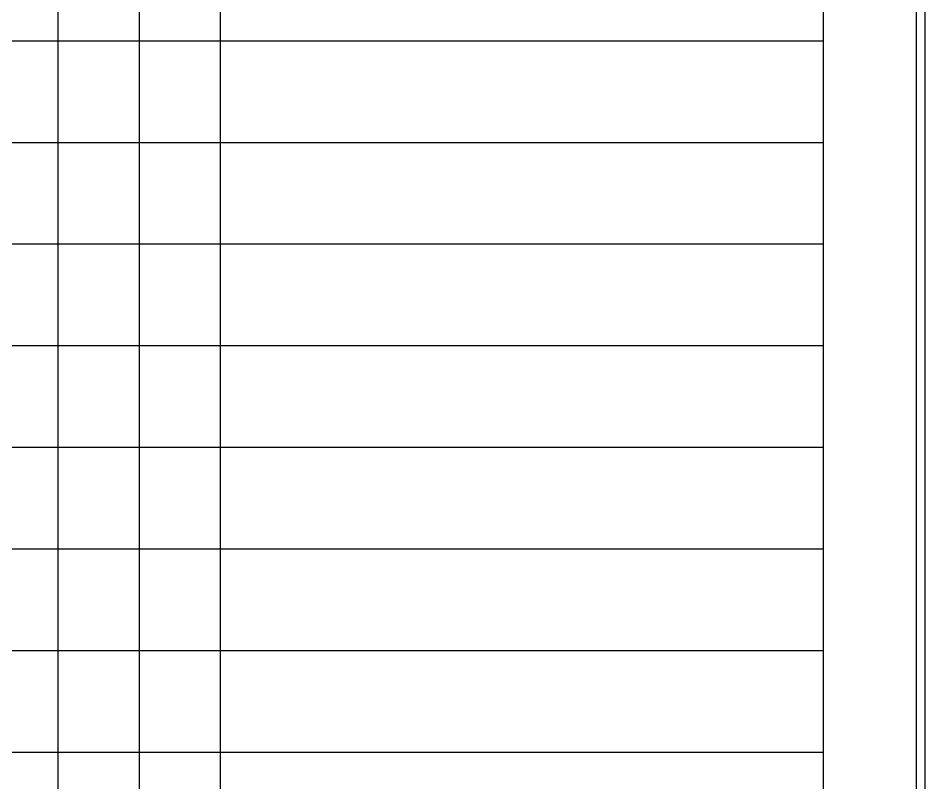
# Model space of a CAD drawing. Header units: millimetres. Extents: x 5544 to 245194, y -610088 to 30375.
# Drawn here: x 70212 to 70881, y 9295 to 9859 of the extents above; entities that cross this region are included whole.
import ezdxf
from ezdxf.lldxf.tags import DXFTag

# ---------------------------------------------------------------- set-up
doc = ezdxf.new("R2010")
doc.units = ezdxf.units.MM
for name, color, linetype in [('0-중심선', 1, 'CENTER'), ('0시설', 7, 'Continuous'), ('0콘크리트', 2, 'Continuous'), ('1', 1, 'CENTER2'), ('2', 1, 'CENTER'), ('5', 5, 'Continuous')]:
    doc.layers.add(name, color=color, linetype=linetype)
doc.layers.add('6', color=6, linetype='Continuous', lineweight=30)
tags = doc.linetypes.add('CENTER', pattern=[2, 1.25, -0.25, 0.25, -0.25]).pattern_tags.tags
tags[10:11] = [DXFTag(74, 4), DXFTag(75, 0), DXFTag(340, '0'), DXFTag(46, 1.0), DXFTag(50, 0.0), DXFTag(44, 0.0), DXFTag(45, 0.0)]
tags[8:9] = [DXFTag(74, 4), DXFTag(75, 0), DXFTag(340, '0'), DXFTag(46, 1.0), DXFTag(50, 0.0), DXFTag(44, 0.0), DXFTag(45, 0.0)]
tags[6:7] = [DXFTag(74, 4), DXFTag(75, 0), DXFTag(340, '0'), DXFTag(46, 1.0), DXFTag(50, 0.0), DXFTag(44, 0.0), DXFTag(45, 0.0)]
tags[4:5] = [DXFTag(74, 4), DXFTag(75, 0), DXFTag(340, '0'), DXFTag(46, 1.0), DXFTag(50, 0.0), DXFTag(44, 0.0), DXFTag(45, 0.0)]
tags = doc.linetypes.add('CENTER2', pattern=[1.125, 0.75, -0.125, 0.125, -0.125]).pattern_tags.tags
tags[10:11] = [DXFTag(74, 4), DXFTag(75, 0), DXFTag(340, '0'), DXFTag(46, 1.0), DXFTag(50, 0.0), DXFTag(44, 0.0), DXFTag(45, 0.0)]
tags[8:9] = [DXFTag(74, 4), DXFTag(75, 0), DXFTag(340, '0'), DXFTag(46, 1.0), DXFTag(50, 0.0), DXFTag(44, 0.0), DXFTag(45, 0.0)]
tags[6:7] = [DXFTag(74, 4), DXFTag(75, 0), DXFTag(340, '0'), DXFTag(46, 1.0), DXFTag(50, 0.0), DXFTag(44, 0.0), DXFTag(45, 0.0)]
tags[4:5] = [DXFTag(74, 4), DXFTag(75, 0), DXFTag(340, '0'), DXFTag(46, 1.0), DXFTag(50, 0.0), DXFTag(44, 0.0), DXFTag(45, 0.0)]

# ---------------------------------------------------------------- blocks, each defined once
blk = doc.blocks.new('웨이트')
for p, q in [((-6188.53, 8076.3), (-4463.53, 8076.3)), ((-7313.53, 8001.3), (-4463.53, 8001.3))]:
    blk.add_line(p, q)
at = {"layer": '1'}
blk.add_line((-7463.53, 8581.3), (-4418.24, 8581.3), dxfattribs=at)
at = {"layer": '2'}
blk.add_line((-7313.53, 8007.8), (-4463.53, 8007.8), dxfattribs=at)
at = {"layer": '6'}
for p, q in [((-5738.53, 8076.3), (-5738.53, 9086.3)), ((-5663.53, 8076.3), (-5663.53, 9086.3)), ((-5588.53, 8076.3), (-5588.53, 9086.3)), ((-5513.53, 8076.3), (-5513.53, 9086.3)), ((-5438.53, 8076.3), (-5438.53, 9086.3)), ((-5363.53, 8076.3), (-5363.53, 9086.3)), ((-5288.53, 8076.3), (-5288.53, 9086.3)), ((-5213.53, 8076.3), (-5213.53, 9086.3))]:
    blk.add_line(p, q, dxfattribs=at)
blk = doc.blocks.new('WEIGHT')
at = {"layer": '0시설', "lineweight": -3, "ltscale": 10, "rotation": 270}
blk.add_blockref('웨이트', (-8581.3, -7463.53), dxfattribs=at)

msp = doc.modelspace()

# ---------------------------------------------------------------- linework, layer by layer
at = {"layer": '0-중심선', "ltscale": 600}
msp.add_line((70301.49, 17979.63), (70301.49, -2520.37), dxfattribs=at)
at = {"layer": '5'}
msp.add_lwpolyline([(70361.49, 17979.63), (70241.49, 17979.63), (70241.49, -2520.37), (70361.49, -2520.37), (70361.49, 17979.63)], dxfattribs=at)

# ---------------------------------------------------------------- block references
at = {"layer": '0콘크리트', "lineweight": -3, "xscale": -1}
msp.add_blockref('WEIGHT', (70301.49, 11567.04), dxfattribs=at)

doc.saveas('drawing.dxf')
